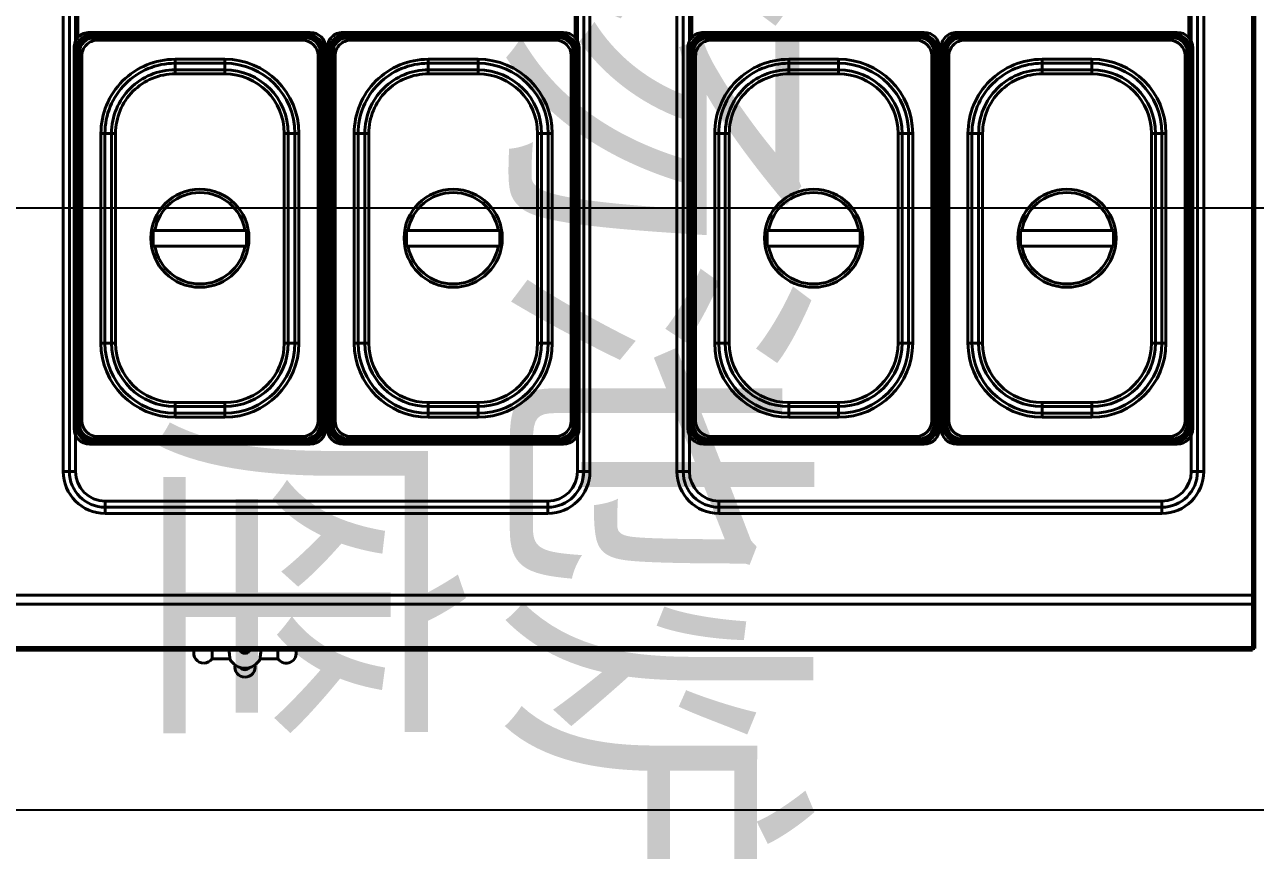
# Model space of a CAD drawing. Extents: x 1158414 to 1597620, y -840005 to -760676.
# Drawn here: x 1527045 to 1527837, y -807775 to -807244 of the extents above; entities that cross this region are included whole.
import ezdxf

# ---------------------------------------------------------------- set-up
doc = ezdxf.new("R2010")
doc.units = 0
doc.header["$LTSCALE"] = 1000
doc.layers.add('WS_厨房设备', color=1, linetype='Continuous')
doc.layers.add('产品名称', color=7, linetype='Continuous')
doc.styles.add('WMF-宋体1', font='')
doc.styles.get('WMF-宋体1').set_extended_font_data('SimSun')

# ---------------------------------------------------------------- blocks, each defined once
blk = doc.blocks.new('CJT_20263')
at = {"linetype": 'Continuous', "lineweight": 40}
for p, q in [((1.46, 896.08), (0.26, 896.08)), ((0.26, 894.58), (0.26, 896.08)), ((1.46, 894.58), (1.46, 896.08)), ((798.76, 897.28), (1.76, 897.28)), ((1.76, 895.58), (1.76, 897.28)), ((798.76, 895.58), (1.76, 895.58)), ((1.76, 867.7), (1.76, 895.58)), ((640.44, 902.77), (629.07, 902.77)), ((629.07, 902.77), (629.07, 897.28)), ((671.45, 902.77), (660.08, 902.77)), ((671.45, 897.28), (671.45, 902.77)), ((0.26, 894.58), (1.46, 894.58)), ((0.26, 866.71), (0.26, 894.58)), ((1.46, 866.71), (1.46, 894.58)), ((1.76, 882.92), (1.46, 882.92)), ((1.76, 882.25), (1.46, 882.25)), ((0.26, 866.71), (1.46, 866.71)), ((0.26, 861.9), (0.26, 866.71)), ((1.46, 861.9), (1.46, 866.71)), ((1.76, 863.59), (1.46, 863.59)), ((798.76, 867.7), (1.76, 867.7)), ((1.76, 861.9), (1.76, 867.7)), ((0.26, 861.9), (1.46, 861.9)), ((0.26, 861.4), (0.26, 861.9)), ((0.26, 85.2), (0.26, 861.4)), ((0.26, 861.4), (1.76, 861.4)), ((1.46, 861.4), (1.46, 861.9)), ((1.76, 861.4), (1.76, 861.9)), ((798.76, 861.9), (1.76, 861.9)), ((1.76, 85.2), (1.76, 861.4)), ((0.26, 849.85), (0.26, 849.85)), ((0.26, 840.69), (0.26, 811.5)), ((0.26, 811.5), (0.26, 811.5)), ((345.26, 809.2), (60.26, 809.2)), ((60.26, 805.2), (60.26, 809.2)), ((345.26, 805.2), (345.26, 809.2)), ((740.26, 809.2), (455.26, 809.2)), ((455.26, 809.2), (455.26, 805.2)), ((740.26, 809.2), (740.26, 805.2)), ((60.26, 805.2), (345.26, 805.2)), ((60.26, 801.2), (60.26, 805.2)), ((60.26, 801.2), (345.26, 801.2)), ((345.26, 801.2), (345.26, 805.2)), ((455.26, 805.2), (740.26, 805.2)), ((455.26, 801.2), (455.26, 805.2)), ((455.26, 801.2), (740.26, 801.2)), ((740.26, 801.2), (740.26, 805.2)), ((33.26, 782.2), (33.26, 138.2)), ((33.26, 782.2), (37.26, 782.2)), ((37.26, 138.2), (37.26, 782.2)), ((41.26, 782.2), (37.26, 782.2)), ((41.26, 758.94), (41.26, 782.2)), ((368.26, 782.2), (364.26, 782.2)), ((364.26, 782.2), (364.26, 758.94)), ((368.26, 782.2), (368.26, 138.2)), ((368.26, 782.2), (372.26, 782.2)), ((372.26, 138.2), (372.26, 782.2)), ((428.26, 782.2), (428.26, 138.2)), ((428.26, 782.2), (432.26, 782.2)), ((432.26, 138.2), (432.26, 782.2)), ((436.26, 782.2), (432.26, 782.2)), ((436.26, 758.94), (436.26, 782.2)), ((763.26, 782.2), (759.26, 782.2)), ((759.26, 782.2), (759.26, 758.94)), ((763.26, 782.2), (763.26, 138.2)), ((763.26, 782.2), (767.26, 782.2)), ((767.26, 138.2), (767.26, 782.2)), ((192.26, 764.58), (50.26, 764.58)), ((53.26, 761.81), (53.26, 761.58)), ((53.26, 761.58), (189.26, 761.58)), ((53.26, 761.58), (53.26, 761.08)), ((189.26, 761.08), (53.26, 761.08)), ((55.26, 764.58), (55.26, 763.58)), ((55.26, 764.58), (187.26, 764.58)), ((187.26, 763.58), (55.26, 763.58)), ((55.26, 762.58), (187.26, 762.58)), ((55.26, 762.58), (55.26, 761.79)), ((187.26, 764.58), (187.26, 763.58)), ((187.26, 762.58), (187.26, 761.79)), ((189.26, 761.81), (189.26, 761.58)), ((189.26, 761.58), (189.26, 761.08)), ((355.26, 764.58), (213.26, 764.58)), ((216.26, 761.81), (216.26, 761.58)), ((216.26, 761.58), (352.26, 761.58)), ((216.26, 761.58), (216.26, 761.08)), ((352.26, 761.08), (216.26, 761.08)), ((218.26, 764.58), (218.26, 763.58)), ((218.26, 764.58), (350.26, 764.58)), ((350.26, 763.58), (218.26, 763.58)), ((218.26, 762.58), (350.26, 762.58)), ((218.26, 762.58), (218.26, 761.79)), ((350.26, 764.58), (350.26, 763.58)), ((350.26, 762.58), (350.26, 761.79)), ((352.26, 761.81), (352.26, 761.58)), ((352.26, 761.58), (352.26, 761.08)), ((587.26, 764.58), (445.26, 764.58)), ((448.26, 761.58), (448.26, 761.81)), ((448.26, 761.08), (448.26, 761.58)), ((448.26, 761.58), (584.26, 761.58)), ((584.26, 761.08), (448.26, 761.08)), ((450.26, 764.58), (450.26, 763.58)), ((450.26, 764.58), (582.26, 764.58)), ((582.26, 763.58), (450.26, 763.58)), ((450.26, 762.58), (582.26, 762.58)), ((450.26, 762.58), (450.26, 761.79)), ((582.26, 764.58), (582.26, 763.58)), ((582.26, 762.58), (582.26, 761.79)), ((584.26, 761.58), (584.26, 761.81)), ((584.26, 761.08), (584.26, 761.58)), ((750.26, 764.58), (608.26, 764.58)), ((611.26, 761.58), (611.26, 761.81)), ((611.26, 761.08), (611.26, 761.58)), ((611.26, 761.58), (747.26, 761.58)), ((747.26, 761.08), (611.26, 761.08)), ((613.26, 764.58), (613.26, 763.58)), ((613.26, 764.58), (745.26, 764.58)), ((745.26, 763.58), (613.26, 763.58)), ((613.26, 762.58), (745.26, 762.58)), ((613.26, 762.58), (613.26, 761.79)), ((745.26, 764.58), (745.26, 763.58)), ((745.26, 762.58), (745.26, 761.79)), ((747.26, 761.58), (747.26, 761.81)), ((747.26, 761.08), (747.26, 761.58)), ((40.26, 754.58), (40.26, 509.58)), ((55.26, 759.75), (55.26, 759.58)), ((187.26, 759.58), (55.26, 759.58)), ((187.26, 759.75), (187.26, 759.58)), ((202.26, 509.58), (202.26, 754.58)), ((203.26, 754.58), (203.26, 509.58)), ((218.26, 759.75), (218.26, 759.58)), ((350.26, 759.58), (218.26, 759.58)), ((350.26, 759.75), (350.26, 759.58)), ((365.26, 509.58), (365.26, 754.58)), ((435.26, 754.58), (435.26, 509.58)), ((450.26, 759.75), (450.26, 759.58)), ((582.26, 759.58), (450.26, 759.58)), ((582.26, 759.75), (582.26, 759.58)), ((597.26, 509.58), (597.26, 754.58)), ((598.26, 754.58), (598.26, 509.58)), ((613.26, 759.75), (613.26, 759.58)), ((745.26, 759.58), (613.26, 759.58)), ((745.26, 759.75), (745.26, 759.58)), ((760.26, 509.58), (760.26, 754.58)), ((40.26, 514.58), (40.26, 749.58)), ((40.26, 749.58), (41.26, 749.58)), ((41.26, 749.58), (41.26, 514.58)), ((42.26, 514.58), (42.26, 749.58)), ((42.26, 749.58), (43.05, 749.58)), ((43.03, 751.58), (43.26, 751.58)), ((43.26, 512.58), (43.26, 751.58)), ((43.26, 751.58), (43.76, 751.58)), ((43.76, 751.58), (43.76, 512.58)), ((45.09, 749.58), (45.26, 749.58)), ((45.26, 749.58), (45.26, 514.58)), ((105.26, 747.28), (137.26, 747.28)), ((105.26, 747.28), (105.26, 744.71)), ((137.26, 744.71), (105.26, 744.71)), ((105.26, 744.71), (105.26, 740.45)), ((137.26, 744.71), (137.26, 747.28)), ((137.26, 744.71), (137.26, 740.45)), ((197.26, 514.58), (197.26, 749.58)), ((197.26, 749.58), (197.43, 749.58)), ((198.76, 512.58), (198.76, 751.58)), ((198.76, 751.58), (199.26, 751.58)), ((199.26, 751.58), (199.26, 512.58)), ((199.26, 751.58), (199.5, 751.58)), ((199.47, 749.58), (200.26, 749.58)), ((200.26, 749.58), (200.26, 514.58)), ((201.26, 514.58), (201.26, 749.58)), ((201.26, 749.58), (202.26, 749.58)), ((202.51, 750.4), (202.26, 750.4)), ((203.26, 750.4), (202.26, 750.4)), ((202.26, 749.58), (202.26, 514.58)), ((202.51, 749.2), (202.26, 749.2)), ((203.26, 746.2), (202.26, 746.2)), ((202.51, 750.4), (202.51, 749.2)), ((202.51, 750.3), (203.01, 750.3)), ((203.01, 749.2), (203.01, 750.4)), ((203.26, 750.4), (203.01, 750.4)), ((203.26, 749.2), (203.01, 749.2)), ((203.26, 514.58), (203.26, 749.58)), ((203.26, 749.58), (204.26, 749.58)), ((204.26, 749.58), (204.26, 514.58)), ((205.26, 514.58), (205.26, 749.58)), ((205.26, 749.58), (206.05, 749.58)), ((206.03, 751.58), (206.26, 751.58)), ((206.26, 512.58), (206.26, 751.58)), ((206.26, 751.58), (206.76, 751.58)), ((206.76, 751.58), (206.76, 512.58)), ((208.09, 749.58), (208.26, 749.58)), ((208.26, 749.58), (208.26, 514.58)), ((268.26, 747.28), (300.26, 747.28)), ((268.26, 747.28), (268.26, 744.71)), ((300.26, 744.71), (268.26, 744.71)), ((268.26, 744.71), (268.26, 740.45)), ((300.26, 744.71), (300.26, 747.28)), ((300.26, 744.71), (300.26, 740.45)), ((360.26, 514.58), (360.26, 749.58)), ((360.26, 749.58), (360.43, 749.58)), ((361.76, 512.58), (361.76, 751.58)), ((361.76, 751.58), (362.26, 751.58)), ((362.26, 751.58), (362.26, 512.58)), ((362.26, 751.58), (362.5, 751.58)), ((362.47, 749.58), (363.26, 749.58)), ((363.26, 749.58), (363.26, 514.58)), ((364.26, 514.58), (364.26, 749.58)), ((364.26, 749.58), (365.26, 749.58)), ((365.26, 749.58), (365.26, 514.58)), ((435.26, 514.58), (435.26, 749.58)), ((435.26, 749.58), (436.26, 749.58)), ((436.26, 749.58), (436.26, 514.58)), ((437.26, 514.58), (437.26, 749.58)), ((437.26, 749.58), (438.05, 749.58)), ((438.26, 751.58), (438.03, 751.58)), ((438.26, 512.58), (438.26, 751.58)), ((438.76, 751.58), (438.26, 751.58)), ((438.76, 751.58), (438.76, 512.58)), ((440.09, 749.58), (440.26, 749.58)), ((440.26, 749.58), (440.26, 514.58)), ((500.26, 747.28), (532.26, 747.28)), ((500.26, 747.28), (500.26, 744.71)), ((532.26, 744.71), (500.26, 744.71)), ((500.26, 744.71), (500.26, 740.45)), ((532.26, 744.71), (532.26, 747.28)), ((532.26, 744.71), (532.26, 740.45)), ((592.26, 514.58), (592.26, 749.58)), ((592.26, 749.58), (592.43, 749.58)), ((593.76, 512.58), (593.76, 751.58)), ((594.26, 751.58), (593.76, 751.58)), ((594.26, 751.58), (594.26, 512.58)), ((594.5, 751.58), (594.26, 751.58)), ((594.47, 749.58), (595.26, 749.58)), ((595.26, 749.58), (595.26, 514.58)), ((596.26, 514.58), (596.26, 749.58)), ((596.26, 749.58), (597.26, 749.58)), ((597.51, 750.4), (597.26, 750.4)), ((598.26, 750.4), (597.26, 750.4)), ((597.26, 749.58), (597.26, 514.58)), ((597.51, 749.2), (597.26, 749.2)), ((598.26, 746.2), (597.26, 746.2)), ((597.51, 750.4), (597.51, 749.2)), ((597.51, 750.3), (598.01, 750.3)), ((598.01, 749.2), (598.01, 750.4)), ((598.26, 750.4), (598.01, 750.4)), ((598.26, 749.2), (598.01, 749.2)), ((598.26, 514.58), (598.26, 749.58)), ((598.26, 749.58), (599.26, 749.58)), ((599.26, 749.58), (599.26, 514.58)), ((600.26, 514.58), (600.26, 749.58)), ((600.26, 749.58), (601.05, 749.58)), ((601.26, 751.58), (601.03, 751.58)), ((601.26, 512.58), (601.26, 751.58)), ((601.76, 751.58), (601.26, 751.58)), ((601.76, 751.58), (601.76, 512.58)), ((603.09, 749.58), (603.26, 749.58)), ((603.26, 749.58), (603.26, 514.58)), ((663.26, 747.28), (695.26, 747.28)), ((663.26, 747.28), (663.26, 744.71)), ((695.26, 744.71), (663.26, 744.71)), ((663.26, 744.71), (663.26, 740.45)), ((695.26, 744.71), (695.26, 747.28)), ((695.26, 744.71), (695.26, 740.45)), ((755.26, 514.58), (755.26, 749.58)), ((755.26, 749.58), (755.43, 749.58)), ((756.76, 512.58), (756.76, 751.58)), ((757.26, 751.58), (756.76, 751.58)), ((757.26, 751.58), (757.26, 512.58)), ((757.5, 751.58), (757.26, 751.58)), ((757.47, 749.58), (758.26, 749.58)), ((758.26, 749.58), (758.26, 514.58)), ((759.26, 514.58), (759.26, 749.58)), ((759.26, 749.58), (760.26, 749.58)), ((760.26, 749.58), (760.26, 514.58)), ((105.26, 740.45), (137.26, 740.45)), ((105.26, 740.45), (105.26, 737.88)), ((137.26, 737.88), (105.26, 737.88)), ((137.26, 740.45), (137.26, 737.88)), ((268.26, 740.45), (300.26, 740.45)), ((268.26, 740.45), (268.26, 737.88)), ((300.26, 737.88), (268.26, 737.88)), ((300.26, 740.45), (300.26, 737.88)), ((500.26, 740.45), (532.26, 740.45)), ((500.26, 740.45), (500.26, 737.88)), ((532.26, 737.88), (500.26, 737.88)), ((532.26, 740.45), (532.26, 737.88)), ((663.26, 740.45), (695.26, 740.45)), ((663.26, 740.45), (663.26, 737.88)), ((695.26, 737.88), (663.26, 737.88)), ((695.26, 740.45), (695.26, 737.88)), ((202.76, 729.2), (202.26, 729.19)), ((203.26, 729.19), (202.76, 729.2)), ((597.76, 729.2), (597.26, 729.19)), ((598.26, 729.19), (597.76, 729.2)), ((202.26, 709.21), (203.26, 709.21)), ((597.26, 709.21), (598.26, 709.21)), ((57.56, 564.58), (57.56, 699.58)), ((57.56, 699.58), (60.14, 699.58)), ((60.14, 699.58), (60.14, 564.58)), ((60.14, 699.58), (64.39, 699.58)), ((64.39, 564.58), (64.39, 699.58)), ((64.39, 699.58), (66.96, 699.58)), ((66.96, 699.58), (66.96, 564.58)), ((175.56, 564.58), (175.56, 699.58)), ((178.14, 699.58), (175.56, 699.58)), ((178.14, 699.58), (178.14, 564.58)), ((182.39, 699.58), (178.14, 699.58)), ((182.39, 564.58), (182.39, 699.58)), ((182.39, 699.58), (184.96, 699.58)), ((184.96, 699.58), (184.96, 564.58)), ((220.56, 564.58), (220.56, 699.58)), ((220.56, 699.58), (223.14, 699.58)), ((223.14, 699.58), (223.14, 564.58)), ((223.14, 699.58), (227.39, 699.58)), ((227.39, 564.58), (227.39, 699.58)), ((227.39, 699.58), (229.96, 699.58)), ((229.96, 699.58), (229.96, 564.58)), ((338.56, 564.58), (338.56, 699.58)), ((341.14, 699.58), (338.56, 699.58)), ((341.14, 699.58), (341.14, 564.58)), ((345.39, 699.58), (341.14, 699.58)), ((345.39, 564.58), (345.39, 699.58)), ((345.39, 699.58), (347.96, 699.58)), ((347.96, 699.58), (347.96, 564.58)), ((452.56, 564.58), (452.56, 699.58)), ((452.56, 699.58), (455.14, 699.58)), ((455.14, 699.58), (455.14, 564.58)), ((455.14, 699.58), (459.39, 699.58)), ((459.39, 564.58), (459.39, 699.58)), ((459.39, 699.58), (461.96, 699.58)), ((461.96, 699.58), (461.96, 564.58)), ((570.56, 564.58), (570.56, 699.58)), ((573.14, 699.58), (570.56, 699.58)), ((573.14, 699.58), (573.14, 564.58)), ((577.39, 699.58), (573.14, 699.58)), ((577.39, 564.58), (577.39, 699.58)), ((577.39, 699.58), (579.96, 699.58)), ((579.96, 699.58), (579.96, 564.58)), ((615.56, 564.58), (615.56, 699.58)), ((615.56, 699.58), (618.14, 699.58)), ((618.14, 699.58), (618.14, 564.58)), ((618.14, 699.58), (622.39, 699.58)), ((622.39, 564.58), (622.39, 699.58)), ((622.39, 699.58), (624.96, 699.58)), ((624.96, 699.58), (624.96, 564.58)), ((733.56, 564.58), (733.56, 699.58)), ((736.14, 699.58), (733.56, 699.58)), ((736.14, 699.58), (736.14, 564.58)), ((740.39, 699.58), (736.14, 699.58)), ((740.39, 564.58), (740.39, 699.58)), ((740.39, 699.58), (742.96, 699.58)), ((742.96, 699.58), (742.96, 564.58)), ((202.76, 689.2), (202.26, 689.19)), ((203.26, 689.19), (202.76, 689.2)), ((597.76, 689.2), (597.26, 689.19)), ((598.26, 689.19), (597.76, 689.2)), ((203.26, 670.2), (202.26, 670.2)), ((202.26, 669.21), (203.26, 669.21)), ((598.26, 670.2), (597.26, 670.2)), ((597.26, 669.21), (598.26, 669.21)), ((202.76, 649.2), (202.26, 649.19)), ((203.26, 649.19), (202.76, 649.2)), ((597.76, 649.2), (597.26, 649.19)), ((598.26, 649.19), (597.76, 649.2)), ((91.26, 637.08), (91.26, 627.08)), ((151.26, 637.08), (91.26, 637.08)), ((151.26, 627.08), (151.26, 637.08)), ((254.26, 637.08), (254.26, 627.08)), ((314.26, 637.08), (254.26, 637.08)), ((314.26, 627.08), (314.26, 637.08)), ((486.26, 637.08), (486.26, 627.08)), ((546.26, 637.08), (486.26, 637.08)), ((546.26, 627.08), (546.26, 637.08)), ((709.26, 637.08), (649.26, 637.08)), ((649.26, 637.08), (649.26, 627.08)), ((709.26, 627.08), (709.26, 637.08)), ((91.26, 627.08), (151.26, 627.08)), ((202.26, 629.21), (203.26, 629.21)), ((254.26, 627.08), (314.26, 627.08)), ((486.26, 627.08), (546.26, 627.08)), ((597.26, 629.21), (598.26, 629.21)), ((649.26, 627.08), (709.26, 627.08)), ((202.76, 609.2), (202.26, 609.19)), ((203.26, 609.19), (202.76, 609.2)), ((597.76, 609.2), (597.26, 609.19)), ((598.26, 609.19), (597.76, 609.2)), ((202.26, 589.21), (203.26, 589.21)), ((597.26, 589.21), (598.26, 589.21)), ((57.56, 564.58), (60.14, 564.58)), ((64.39, 564.58), (60.14, 564.58)), ((66.96, 564.58), (64.39, 564.58)), ((175.56, 564.58), (178.14, 564.58)), ((178.14, 564.58), (182.39, 564.58)), ((182.39, 564.58), (184.96, 564.58)), ((202.76, 569.2), (202.26, 569.19)), ((203.26, 569.19), (202.76, 569.2)), ((220.56, 564.58), (223.14, 564.58)), ((227.39, 564.58), (223.14, 564.58)), ((229.96, 564.58), (227.39, 564.58)), ((338.56, 564.58), (341.14, 564.58)), ((341.14, 564.58), (345.39, 564.58)), ((345.39, 564.58), (347.96, 564.58)), ((452.56, 564.58), (455.14, 564.58)), ((459.39, 564.58), (455.14, 564.58)), ((461.96, 564.58), (459.39, 564.58)), ((570.56, 564.58), (573.14, 564.58)), ((573.14, 564.58), (577.39, 564.58)), ((577.39, 564.58), (579.96, 564.58)), ((597.76, 569.2), (597.26, 569.19)), ((598.26, 569.19), (597.76, 569.2)), ((615.56, 564.58), (618.14, 564.58)), ((622.39, 564.58), (618.14, 564.58)), ((624.96, 564.58), (622.39, 564.58)), ((733.56, 564.58), (736.14, 564.58)), ((736.14, 564.58), (740.39, 564.58)), ((740.39, 564.58), (742.96, 564.58)), ((202.26, 549.21), (203.26, 549.21)), ((597.26, 549.21), (598.26, 549.21)), ((105.26, 526.28), (137.26, 526.28)), ((105.26, 526.28), (105.26, 523.71)), ((105.26, 523.71), (105.26, 519.45)), ((137.26, 523.71), (105.26, 523.71)), ((137.26, 526.28), (137.26, 523.71)), ((137.26, 523.71), (137.26, 519.45)), ((268.26, 526.28), (300.26, 526.28)), ((268.26, 526.28), (268.26, 523.71)), ((300.26, 523.71), (268.26, 523.71)), ((268.26, 523.71), (268.26, 519.45)), ((300.26, 526.28), (300.26, 523.71)), ((300.26, 523.71), (300.26, 519.45)), ((500.26, 526.28), (500.26, 523.71)), ((500.26, 526.28), (532.26, 526.28)), ((532.26, 523.71), (500.26, 523.71)), ((500.26, 523.71), (500.26, 519.45)), ((532.26, 526.28), (532.26, 523.71)), ((532.26, 523.71), (532.26, 519.45)), ((663.26, 526.28), (695.26, 526.28)), ((663.26, 526.28), (663.26, 523.71)), ((663.26, 523.71), (663.26, 519.45)), ((695.26, 523.71), (663.26, 523.71)), ((695.26, 526.28), (695.26, 523.71)), ((695.26, 523.71), (695.26, 519.45)), ((105.26, 516.88), (105.26, 519.45)), ((105.26, 519.45), (137.26, 519.45)), ((137.26, 516.88), (105.26, 516.88)), ((137.26, 519.45), (137.26, 516.88)), ((268.26, 516.88), (268.26, 519.45)), ((268.26, 519.45), (300.26, 519.45)), ((300.26, 516.88), (268.26, 516.88)), ((300.26, 519.45), (300.26, 516.88)), ((500.26, 516.88), (500.26, 519.45)), ((500.26, 519.45), (532.26, 519.45)), ((532.26, 516.88), (500.26, 516.88)), ((532.26, 519.45), (532.26, 516.88)), ((663.26, 516.88), (663.26, 519.45)), ((663.26, 519.45), (695.26, 519.45)), ((695.26, 516.88), (663.26, 516.88)), ((695.26, 519.45), (695.26, 516.88)), ((40.26, 514.58), (41.26, 514.58)), ((42.26, 514.58), (43.05, 514.58)), ((43.03, 512.58), (43.26, 512.58)), ((43.26, 512.58), (43.76, 512.58)), ((45.09, 514.58), (45.26, 514.58)), ((197.26, 514.58), (197.43, 514.58)), ((198.76, 512.58), (199.26, 512.58)), ((199.26, 512.58), (199.5, 512.58)), ((199.47, 514.58), (200.26, 514.58)), ((201.26, 514.58), (202.26, 514.58)), ((202.26, 512.05), (203.26, 512.05)), ((203.26, 510.75), (202.26, 510.75)), ((203.26, 514.58), (204.26, 514.58)), ((205.26, 514.58), (206.05, 514.58)), ((206.03, 512.58), (206.26, 512.58)), ((206.26, 512.58), (206.76, 512.58)), ((208.09, 514.58), (208.26, 514.58)), ((360.26, 514.58), (360.43, 514.58)), ((361.76, 512.58), (362.26, 512.58)), ((362.26, 512.58), (362.5, 512.58)), ((362.47, 514.58), (363.26, 514.58)), ((364.26, 514.58), (365.26, 514.58)), ((435.26, 514.58), (436.26, 514.58)), ((437.26, 514.58), (438.05, 514.58)), ((438.26, 512.58), (438.03, 512.58)), ((438.76, 512.58), (438.26, 512.58)), ((440.09, 514.58), (440.26, 514.58)), ((592.26, 514.58), (592.43, 514.58)), ((594.26, 512.58), (593.76, 512.58)), ((594.5, 512.58), (594.26, 512.58)), ((594.47, 514.58), (595.26, 514.58)), ((596.26, 514.58), (597.26, 514.58)), ((597.26, 512.05), (598.26, 512.05)), ((598.26, 510.75), (597.26, 510.75)), ((598.26, 514.58), (599.26, 514.58)), ((600.26, 514.58), (601.05, 514.58)), ((601.26, 512.58), (601.03, 512.58)), ((601.76, 512.58), (601.26, 512.58)), ((603.09, 514.58), (603.26, 514.58)), ((755.26, 514.58), (755.43, 514.58)), ((757.26, 512.58), (756.76, 512.58)), ((757.5, 512.58), (757.26, 512.58)), ((757.47, 514.58), (758.26, 514.58)), ((759.26, 514.58), (760.26, 514.58)), ((41.26, 483.94), (41.26, 505.22)), ((42.76, 502.96), (42.76, 488.35)), ((50.26, 499.58), (192.26, 499.58)), ((53.26, 503.08), (189.26, 503.08)), ((53.26, 503.08), (53.26, 502.58)), ((189.26, 502.58), (53.26, 502.58)), ((53.26, 502.58), (53.26, 502.35)), ((55.26, 504.58), (187.26, 504.58)), ((55.26, 504.58), (55.26, 504.41)), ((55.26, 502.37), (55.26, 501.58)), ((187.26, 501.58), (55.26, 501.58)), ((55.26, 500.58), (187.26, 500.58)), ((55.26, 500.58), (55.26, 499.58)), ((187.26, 499.58), (55.26, 499.58)), ((187.26, 504.58), (187.26, 504.41)), ((187.26, 502.37), (187.26, 501.58)), ((187.26, 500.58), (187.26, 499.58)), ((189.26, 503.08), (189.26, 502.58)), ((189.26, 502.58), (189.26, 502.35)), ((213.26, 499.58), (355.26, 499.58)), ((216.26, 503.08), (352.26, 503.08)), ((216.26, 503.08), (216.26, 502.58)), ((352.26, 502.58), (216.26, 502.58)), ((216.26, 502.58), (216.26, 502.35)), ((218.26, 504.58), (350.26, 504.58)), ((218.26, 504.58), (218.26, 504.41)), ((218.26, 502.37), (218.26, 501.58)), ((350.26, 501.58), (218.26, 501.58)), ((218.26, 500.58), (218.26, 499.58)), ((218.26, 500.58), (350.26, 500.58)), ((350.26, 499.58), (218.26, 499.58)), ((350.26, 504.58), (350.26, 504.41)), ((350.26, 502.37), (350.26, 501.58)), ((350.26, 500.58), (350.26, 499.58)), ((352.26, 503.08), (352.26, 502.58)), ((352.26, 502.58), (352.26, 502.35)), ((362.76, 488.35), (362.76, 502.96)), ((364.26, 505.22), (364.26, 483.94)), ((436.26, 483.94), (436.26, 505.22)), ((437.76, 502.96), (437.76, 488.35)), ((445.26, 499.58), (587.26, 499.58)), ((448.26, 502.58), (448.26, 503.08)), ((448.26, 503.08), (584.26, 503.08)), ((584.26, 502.58), (448.26, 502.58)), ((448.26, 502.35), (448.26, 502.58)), ((450.26, 504.58), (582.26, 504.58)), ((450.26, 504.58), (450.26, 504.41)), ((450.26, 502.37), (450.26, 501.58)), ((582.26, 501.58), (450.26, 501.58)), ((450.26, 500.58), (582.26, 500.58)), ((450.26, 500.58), (450.26, 499.58)), ((582.26, 499.58), (450.26, 499.58)), ((582.26, 504.58), (582.26, 504.41)), ((582.26, 502.37), (582.26, 501.58)), ((582.26, 500.58), (582.26, 499.58)), ((584.26, 502.58), (584.26, 503.08)), ((584.26, 502.35), (584.26, 502.58)), ((608.26, 499.58), (750.26, 499.58)), ((611.26, 502.58), (611.26, 503.08)), ((611.26, 503.08), (747.26, 503.08)), ((747.26, 502.58), (611.26, 502.58)), ((611.26, 502.35), (611.26, 502.58)), ((613.26, 504.58), (745.26, 504.58)), ((613.26, 504.58), (613.26, 504.41)), ((613.26, 502.37), (613.26, 501.58)), ((745.26, 501.58), (613.26, 501.58)), ((613.26, 500.58), (745.26, 500.58)), ((613.26, 500.58), (613.26, 499.58)), ((745.26, 499.58), (613.26, 499.58)), ((745.26, 504.58), (745.26, 504.41)), ((745.26, 502.37), (745.26, 501.58)), ((745.26, 500.58), (745.26, 499.58)), ((747.26, 502.58), (747.26, 503.08)), ((747.26, 502.35), (747.26, 502.58)), ((757.76, 488.35), (757.76, 502.96)), ((759.26, 505.22), (759.26, 483.94))]:
    blk.add_line(p, q, dxfattribs=at)
at = {"linetype": 'Continuous', "lineweight": 40, "flags": 128}
for points in [[(203.26, 529.19), (202.76, 529.2), (202.26, 529.19)], [(598.26, 529.19), (597.76, 529.2), (597.26, 529.19)]]:
    blk.add_lwpolyline(points, dxfattribs=at)
at = {"linetype": 'Continuous', "lineweight": 40}
for centre in [(121.26, 632.08), (284.26, 632.08), (516.26, 632.08), (679.26, 632.08)]:
    blk.add_circle(centre, 31.58, dxfattribs=at)
for centre, radius, start, end in [((650.26, 908.08), 6.5, 90, 191.52072), ((650.26, 908.08), 6.5, 348.47928, 90), ((623.76, 899.02), 6.5, 35.23442, 195.4591), ((650.26, 897.81), 11, 90, 153.6217), ((650.26, 905.92), 3.88, 39.78312, 140.21688), ((650.26, 897.81), 11, 26.40156, 90), ((676.76, 899.02), 6.5, 90, 144.76558), ((676.76, 899.02), 6.5, 344.5409, 90), ((60.26, 782.2), 27, 90, 180), ((345.26, 782.2), 27, 0, 90), ((455.26, 782.2), 27, 90, 180), ((740.26, 782.2), 27, 0, 90), ((60.26, 782.2), 23, 90, 180), ((60.26, 782.2), 19, 90, 180), ((345.26, 782.2), 23, 0, 90), ((345.26, 782.2), 19, 0, 90), ((455.26, 782.2), 23, 90, 180), ((455.26, 782.2), 19, 90, 180), ((740.26, 782.2), 23, 0, 90), ((740.26, 782.2), 19, 0, 90), ((55.26, 749.58), 15, 90, 180), ((50.26, 754.58), 10, 90, 180), ((55.26, 749.58), 14, 90, 180), ((55.26, 749.58), 13, 90, 180), ((53.26, 751.58), 10, 90, 180), ((53.26, 751.58), 9.5, 90, 180), ((187.26, 749.58), 15, 0, 90), ((187.26, 749.58), 14, 0, 90), ((187.26, 749.58), 13, 0, 90), ((189.26, 751.58), 10, 0, 90), ((189.26, 751.58), 9.5, 0, 90), ((192.26, 754.58), 10, 0, 90), ((218.26, 749.58), 15, 90, 180), ((213.26, 754.58), 10, 90, 180), ((218.26, 749.58), 14, 90, 180), ((218.26, 749.58), 13, 90, 180), ((216.26, 751.58), 10, 90, 180), ((216.26, 751.58), 9.5, 90, 180), ((350.26, 749.58), 15, 0, 90), ((350.26, 749.58), 14, 0, 90), ((350.26, 749.58), 13, 0, 90), ((352.26, 751.58), 10, 0, 90), ((352.26, 751.58), 9.5, 0, 90), ((355.26, 754.58), 10, 0, 90), ((450.26, 749.58), 15, 90, 180), ((445.26, 754.58), 10, 90, 180), ((450.26, 749.58), 14, 90, 180), ((450.26, 749.58), 13, 90, 180), ((448.26, 751.58), 10, 90, 180), ((448.26, 751.58), 9.5, 90, 180), ((582.26, 749.58), 15, 0, 90), ((582.26, 749.58), 14, 0, 90), ((582.26, 749.58), 13, 0, 90), ((584.26, 751.58), 10, 0, 90), ((584.26, 751.58), 9.5, 0, 90), ((587.26, 754.58), 10, 0, 90), ((613.26, 749.58), 15, 90, 180), ((608.26, 754.58), 10, 90, 180), ((613.26, 749.58), 14, 90, 180), ((613.26, 749.58), 13, 90, 180), ((611.26, 751.58), 10, 90, 180), ((611.26, 751.58), 9.5, 90, 180), ((745.26, 749.58), 15, 0, 90), ((745.26, 749.58), 14, 0, 90), ((745.26, 749.58), 13, 0, 90), ((747.26, 751.58), 10, 0, 90), ((747.26, 751.58), 9.5, 0, 90), ((750.26, 754.58), 10, 0, 90), ((55.26, 749.58), 10, 90, 180), ((187.26, 749.58), 10, 0, 90), ((218.26, 749.58), 10, 90, 180), ((350.26, 749.58), 10, 0, 90), ((450.26, 749.58), 10, 90, 180), ((582.26, 749.58), 10, 0, 90), ((613.26, 749.58), 10, 90, 180), ((745.26, 749.58), 10, 0, 90), ((105.26, 699.58), 47.7, 90, 180), ((105.26, 699.58), 45.13, 90, 180), ((137.26, 699.58), 47.7, 0, 90), ((137.26, 699.58), 45.13, 0, 90), ((268.26, 699.58), 47.7, 90, 180), ((268.26, 699.58), 45.13, 90, 180), ((300.26, 699.58), 47.7, 0, 90), ((300.26, 699.58), 45.13, 0, 90), ((500.26, 699.58), 47.7, 90, 180), ((500.26, 699.58), 45.13, 90, 180), ((532.26, 699.58), 47.7, 0, 90), ((532.26, 699.58), 45.13, 0, 90), ((663.26, 699.58), 47.7, 90, 180), ((663.26, 699.58), 45.13, 90, 180), ((695.26, 699.58), 47.7, 0, 90), ((695.26, 699.58), 45.13, 0, 90), ((105.26, 699.58), 40.87, 90, 180), ((105.26, 699.58), 38.3, 90, 180), ((137.26, 699.58), 40.87, 0, 90), ((137.26, 699.58), 38.3, 0, 90), ((268.26, 699.58), 40.87, 90, 180), ((268.26, 699.58), 38.3, 90, 180), ((300.26, 699.58), 40.87, 0, 90), ((300.26, 699.58), 38.3, 0, 90), ((500.26, 699.58), 40.87, 90, 180), ((500.26, 699.58), 38.3, 90, 180), ((532.26, 699.58), 40.87, 0, 90), ((532.26, 699.58), 38.3, 0, 90), ((663.26, 699.58), 40.87, 90, 180), ((663.26, 699.58), 38.3, 90, 180), ((695.26, 699.58), 40.87, 0, 90), ((695.26, 699.58), 38.3, 0, 90), ((121.26, 632.08), 29.44, 9.77868, 170.22132), ((284.26, 632.08), 29.44, 9.77868, 170.22132), ((516.26, 632.08), 29.44, 9.77868, 170.22132), ((679.26, 632.08), 29.44, 9.77868, 170.22132), ((121.26, 632.08), 29.44, 189.77868, 350.22132), ((284.26, 632.08), 29.44, 189.77868, 350.22132), ((516.26, 632.08), 29.44, 189.77868, 350.22132), ((679.26, 632.08), 29.44, 189.77868, 350.22132), ((105.26, 564.58), 47.7, 180, 270), ((105.26, 564.58), 45.13, 180, 270), ((105.26, 564.58), 40.87, 180, 270), ((105.26, 564.58), 38.3, 180, 270), ((137.26, 564.58), 47.7, 270, 0), ((137.26, 564.58), 45.13, 270, 0), ((137.26, 564.58), 40.87, 270, 0), ((137.26, 564.58), 38.3, 270, 0), ((268.26, 564.58), 47.7, 180, 270), ((268.26, 564.58), 45.13, 180, 270), ((268.26, 564.58), 40.87, 180, 270), ((268.26, 564.58), 38.3, 180, 270), ((300.26, 564.58), 47.7, 270, 0), ((300.26, 564.58), 45.13, 270, 0), ((300.26, 564.58), 40.87, 270, 0), ((300.26, 564.58), 38.3, 270, 0), ((500.26, 564.58), 47.7, 180, 270), ((500.26, 564.58), 45.13, 180, 270), ((500.26, 564.58), 40.87, 180, 270), ((500.26, 564.58), 38.3, 180, 270), ((532.26, 564.58), 47.7, 270, 0), ((532.26, 564.58), 45.13, 270, 0), ((532.26, 564.58), 40.87, 270, 0), ((532.26, 564.58), 38.3, 270, 0), ((663.26, 564.58), 47.7, 180, 270), ((663.26, 564.58), 45.13, 180, 270), ((663.26, 564.58), 40.87, 180, 270), ((663.26, 564.58), 38.3, 180, 270), ((695.26, 564.58), 47.7, 270, 0), ((695.26, 564.58), 45.13, 270, 0), ((695.26, 564.58), 40.87, 270, 0), ((695.26, 564.58), 38.3, 270, 0), ((55.26, 514.58), 15, 180, 270), ((50.26, 509.58), 10, 180, 270), ((55.26, 514.58), 14, 180, 270), ((55.26, 514.58), 13, 180, 270), ((53.26, 512.58), 10, 180, 270), ((53.26, 512.58), 9.5, 180, 270), ((55.26, 514.58), 10, 180, 270), ((187.26, 514.58), 10, 270, 0), ((187.26, 514.58), 13, 270, 0), ((187.26, 514.58), 14, 270, 0), ((187.26, 514.58), 15, 270, 0), ((189.26, 512.58), 9.5, 270, 0), ((189.26, 512.58), 10, 270, 0), ((192.26, 509.58), 10, 270, 0), ((218.26, 514.58), 15, 180, 270), ((213.26, 509.58), 10, 180, 270), ((218.26, 514.58), 14, 180, 270), ((218.26, 514.58), 13, 180, 270), ((216.26, 512.58), 10, 180, 270), ((216.26, 512.58), 9.5, 180, 270), ((218.26, 514.58), 10, 180, 270), ((350.26, 514.58), 10, 270, 0), ((350.26, 514.58), 13, 270, 0), ((350.26, 514.58), 14, 270, 0), ((350.26, 514.58), 15, 270, 0), ((352.26, 512.58), 9.5, 270, 0), ((352.26, 512.58), 10, 270, 0), ((355.26, 509.58), 10, 270, 0), ((450.26, 514.58), 15, 180, 270), ((445.26, 509.58), 10, 180, 270), ((450.26, 514.58), 14, 180, 270), ((450.26, 514.58), 13, 180, 270), ((448.26, 512.58), 10, 180, 270), ((448.26, 512.58), 9.5, 180, 270), ((450.26, 514.58), 10, 180, 270), ((582.26, 514.58), 10, 270, 0), ((582.26, 514.58), 13, 270, 0), ((582.26, 514.58), 14, 270, 0), ((582.26, 514.58), 15, 270, 0), ((584.26, 512.58), 9.5, 270, 0), ((584.26, 512.58), 10, 270, 0), ((587.26, 509.58), 10, 270, 0), ((613.26, 514.58), 15, 180, 270), ((608.26, 509.58), 10, 180, 270), ((613.26, 514.58), 14, 180, 270), ((613.26, 514.58), 13, 180, 270), ((611.26, 512.58), 10, 180, 270), ((611.26, 512.58), 9.5, 180, 270), ((613.26, 514.58), 10, 180, 270), ((745.26, 514.58), 10, 270, 0), ((745.26, 514.58), 13, 270, 0), ((745.26, 514.58), 14, 270, 0), ((745.26, 514.58), 15, 270, 0), ((747.26, 512.58), 9.5, 270, 0), ((747.26, 512.58), 10, 270, 0), ((750.26, 509.58), 10, 270, 0)]:
    blk.add_arc(centre, radius, start, end, dxfattribs=at)
for points, knots in [([(640.44, 902.72), (640.45, 902.73), (640.48, 902.79), (640.48, 902.46), (640.44, 901.75), (640.35, 900.71), (640.22, 899.5), (640.07, 898.29), (639.98, 897.59), (639.94, 897.28)], [0, 0, 0, 0, 0.050495, 0.213433, 0.375681, 0.538161, 0.701659, 0.866479, 1, 1, 1, 1]), ([(647.04, 897.28), (647.11, 897.44), (647.36, 897.97), (648.17, 898.64), (649.33, 899.15), (650.61, 899.25), (651.83, 898.93), (652.88, 898.26), (653.32, 897.6), (653.53, 897.28)], [0, 0, 0, 0, 0.064852, 0.225026, 0.384007, 0.541757, 0.698846, 0.856152, 1, 1, 1, 1]), ([(660.59, 897.28), (660.58, 897.34), (660.52, 897.74), (660.4, 898.69), (660.25, 899.96), (660.13, 901.14), (660.06, 902.07), (660.03, 902.67), (660.06, 902.72), (660.08, 902.75)], [0, 0, 0, 0, 0.026879, 0.192575, 0.3586, 0.524109, 0.688449, 0.851478, 1, 1, 1, 1])]:
    blk.add_open_spline(points, degree=3, knots=knots, dxfattribs=at)
blk = doc.blocks.new('*U111')
at = {"color": 252}
blk.add_line((0, 612.56), (2875.01, 612.56), dxfattribs=at)
blk.add_lwpolyline([(0, 1000), (2875.01, 1000), (2875.01, 0), (0, 0)], close=True, dxfattribs=at)

msp = doc.modelspace()

# ---------------------------------------------------------------- block references
at = {"layer": 'WS_厨房设备', "xscale": -1, "rotation": 180}
msp.add_blockref('*U111', (1526637.81, -806749), dxfattribs=at)
at = {"layer": 'WS_厨房设备', "rotation": 180}
msp.add_blockref('CJT_20263', (1527837.08, -806749), dxfattribs=at)

# ---------------------------------------------------------------- texts
at = {"layer": '产品名称', "color": 7, "lineweight": 0, "style": 'WMF-宋体1'}
for s, height, p in [('保温汤池炉连柜', 158.493, (1527372.15, -806743.43)), ('座', 158.49, (1527145.96, -807493.75))]:
    msp.add_text(s, height=height, rotation=270, dxfattribs=at).set_placement(p)

doc.saveas('drawing.dxf')
